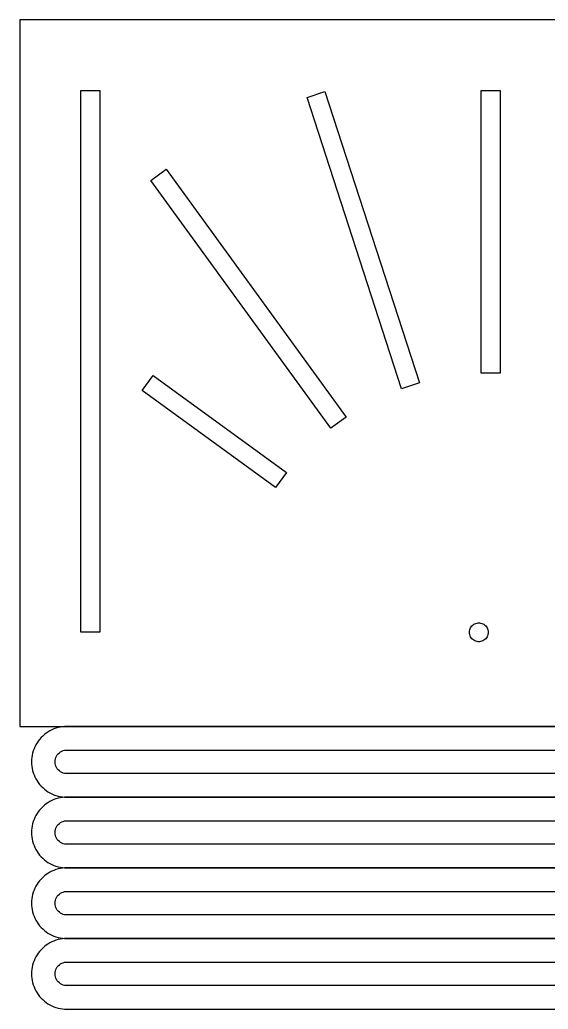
# Model space of a CAD drawing. Header units: centimetres. Extents: x 0.5 to 58.9, y 0.2 to 79.9.
# Drawn here: x 0.51 to 22.95, y 0.21 to 42.21 of the extents above; entities that cross this region are included whole.
import ezdxf

# ---------------------------------------------------------------- set-up
doc = ezdxf.new("R2010")
doc.units = ezdxf.units.CM
doc.layers.get('0').update_dxf_attribs({"lineweight": 25, "true_color": 0xffffff})

msp = doc.modelspace()

# ---------------------------------------------------------------- linework, layer by layer
for p, q in [((40.508, 42.211), (0.508, 42.211)), ((0.508, 42.211), (0.508, 12.211)), ((3.108, 39.211), (3.908, 39.211)), ((3.108, 16.211), (3.108, 39.211)), ((3.908, 39.211), (3.908, 16.211)), ((12.711, 38.913), (13.472, 39.16)), ((13.472, 39.16), (17.489, 26.796)), ((20.108, 39.211), (20.908, 39.211)), ((20.108, 27.211), (20.108, 39.211)), ((20.908, 39.211), (20.908, 27.211)), ((16.728, 26.549), (12.711, 38.913)), ((6.077, 35.392), (6.725, 35.863)), ((6.725, 35.863), (14.366, 25.345)), ((13.719, 24.875), (6.077, 35.392)), ((5.711, 26.468), (6.181, 27.115)), ((6.181, 27.115), (11.844, 23)), ((20.908, 27.211), (20.108, 27.211)), ((11.374, 22.353), (5.711, 26.468)), ((17.489, 26.796), (16.728, 26.549)), ((14.366, 25.345), (13.719, 24.875)), ((11.844, 23), (11.374, 22.353)), ((19.636, 16.358), (19.657, 16.404)), ((19.657, 16.404), (19.684, 16.446)), ((19.684, 16.446), (19.716, 16.485)), ((19.716, 16.485), (19.753, 16.519)), ((19.753, 16.519), (19.794, 16.549)), ((19.794, 16.549), (19.838, 16.573)), ((19.838, 16.573), (19.884, 16.591)), ((19.884, 16.591), (19.933, 16.604)), ((19.933, 16.604), (19.983, 16.61)), ((19.983, 16.61), (20.033, 16.61)), ((20.033, 16.61), (20.083, 16.604)), ((20.083, 16.604), (20.132, 16.591)), ((20.132, 16.591), (20.178, 16.573)), ((20.178, 16.573), (20.222, 16.549)), ((20.222, 16.549), (20.263, 16.519)), ((20.263, 16.519), (20.3, 16.485)), ((20.3, 16.485), (20.332, 16.446)), ((20.332, 16.446), (20.359, 16.404)), ((20.359, 16.404), (20.38, 16.358)), ((3.908, 16.211), (3.108, 16.211)), ((19.608, 16.211), (19.611, 16.261)), ((19.611, 16.161), (19.608, 16.211)), ((19.611, 16.261), (19.621, 16.311)), ((19.621, 16.112), (19.611, 16.161)), ((19.621, 16.311), (19.636, 16.358)), ((19.636, 16.064), (19.621, 16.112)), ((19.657, 16.018), (19.636, 16.064)), ((19.684, 15.976), (19.657, 16.018)), ((19.716, 15.937), (19.684, 15.976)), ((20.332, 15.976), (20.3, 15.937)), ((20.359, 16.018), (20.332, 15.976)), ((20.38, 16.064), (20.359, 16.018)), ((20.38, 16.358), (20.395, 16.311)), ((20.395, 16.112), (20.38, 16.064)), ((20.395, 16.311), (20.405, 16.261)), ((20.405, 16.161), (20.395, 16.112)), ((20.405, 16.261), (20.408, 16.211)), ((20.408, 16.211), (20.405, 16.161)), ((19.753, 15.903), (19.716, 15.937)), ((19.794, 15.873), (19.753, 15.903)), ((19.838, 15.849), (19.794, 15.873)), ((19.884, 15.831), (19.838, 15.849)), ((19.933, 15.818), (19.884, 15.831)), ((19.983, 15.812), (19.933, 15.818)), ((20.033, 15.812), (19.983, 15.812)), ((20.083, 15.818), (20.033, 15.812)), ((20.132, 15.831), (20.083, 15.818)), ((20.178, 15.849), (20.132, 15.831)), ((20.222, 15.873), (20.178, 15.849)), ((20.263, 15.903), (20.222, 15.873)), ((20.3, 15.937), (20.263, 15.903)), ((0.508, 12.211), (40.508, 12.211)), ((2.227, 12.184), (2.135, 12.164)), ((2.32, 12.199), (2.227, 12.184)), ((2.414, 12.208), (2.32, 12.199)), ((2.508, 12.211), (2.414, 12.208)), ((39.508, 12.211), (2.508, 12.211)), ((1.481, 11.804), (1.415, 11.738)), ((1.552, 11.867), (1.481, 11.804)), ((1.626, 11.924), (1.552, 11.867)), ((1.704, 11.977), (1.626, 11.924)), ((1.785, 12.025), (1.704, 11.977)), ((1.869, 12.068), (1.785, 12.025)), ((1.956, 12.106), (1.869, 12.068)), ((2.044, 12.138), (1.956, 12.106)), ((2.135, 12.164), (2.044, 12.138)), ((1.151, 11.35), (1.113, 11.263)), ((1.193, 11.434), (1.151, 11.35)), ((1.241, 11.515), (1.193, 11.434)), ((1.294, 11.593), (1.241, 11.515)), ((1.352, 11.667), (1.294, 11.593)), ((1.415, 11.738), (1.352, 11.667)), ((1.035, 10.992), (1.02, 10.899)), ((1.055, 11.084), (1.035, 10.992)), ((1.081, 11.174), (1.055, 11.084)), ((1.113, 11.263), (1.081, 11.174)), ((2.043, 10.895), (2.07, 10.952)), ((2.07, 10.952), (2.103, 11.005)), ((2.103, 11.005), (2.143, 11.053)), ((2.143, 11.053), (2.189, 11.096)), ((2.189, 11.096), (2.24, 11.133)), ((2.24, 11.133), (2.295, 11.163)), ((2.295, 11.163), (2.353, 11.186)), ((2.353, 11.186), (2.414, 11.202)), ((2.414, 11.202), (2.477, 11.21)), ((2.477, 11.21), (39.539, 11.21)), ((1.011, 10.805), (1.008, 10.711)), ((1.008, 10.711), (1.011, 10.617)), ((1.02, 10.899), (1.011, 10.805)), ((1.011, 10.617), (1.02, 10.523)), ((1.02, 10.523), (1.035, 10.43)), ((2.008, 10.711), (2.012, 10.774)), ((2.012, 10.648), (2.008, 10.711)), ((2.012, 10.774), (2.024, 10.835)), ((2.024, 10.587), (2.012, 10.648)), ((2.024, 10.835), (2.043, 10.895)), ((2.043, 10.527), (2.024, 10.587)), ((2.07, 10.47), (2.043, 10.527)), ((1.035, 10.43), (1.055, 10.338)), ((1.055, 10.338), (1.081, 10.247)), ((1.081, 10.247), (1.113, 10.159)), ((1.113, 10.159), (1.151, 10.072)), ((2.103, 10.417), (2.07, 10.47)), ((2.143, 10.369), (2.103, 10.417)), ((2.189, 10.326), (2.143, 10.369)), ((2.24, 10.289), (2.189, 10.326)), ((2.295, 10.259), (2.24, 10.289)), ((2.353, 10.235), (2.295, 10.259)), ((2.414, 10.22), (2.353, 10.235)), ((2.477, 10.212), (2.414, 10.22)), ((39.539, 10.212), (2.477, 10.212)), ((1.151, 10.072), (1.193, 9.988)), ((1.193, 9.988), (1.241, 9.907)), ((1.241, 9.907), (1.294, 9.829)), ((1.294, 9.829), (1.352, 9.755)), ((1.352, 9.755), (1.415, 9.684)), ((1.415, 9.684), (1.481, 9.618)), ((1.481, 9.618), (1.552, 9.555)), ((1.552, 9.555), (1.626, 9.497)), ((1.626, 9.497), (1.704, 9.444)), ((1.704, 9.444), (1.785, 9.396)), ((1.785, 9.396), (1.869, 9.354)), ((1.869, 9.354), (1.956, 9.316)), ((1.956, 9.316), (2.044, 9.284)), ((2.044, 9.284), (2.135, 9.258)), ((2.135, 9.258), (2.227, 9.238)), ((1.552, 8.867), (1.481, 8.804)), ((1.626, 8.924), (1.552, 8.867)), ((1.704, 8.977), (1.626, 8.924)), ((1.785, 9.025), (1.704, 8.977)), ((1.869, 9.068), (1.785, 9.025)), ((1.956, 9.106), (1.869, 9.068)), ((2.044, 9.138), (1.956, 9.106)), ((2.135, 9.164), (2.044, 9.138)), ((2.227, 9.184), (2.135, 9.164)), ((2.227, 9.238), (2.32, 9.223)), ((2.32, 9.199), (2.227, 9.184)), ((2.32, 9.223), (2.414, 9.214)), ((2.414, 9.208), (2.32, 9.199)), ((2.414, 9.214), (2.508, 9.211)), ((2.508, 9.211), (2.414, 9.208)), ((2.508, 9.211), (39.508, 9.211)), ((49.508, 9.211), (2.508, 9.211)), ((1.193, 8.434), (1.151, 8.35)), ((1.241, 8.515), (1.193, 8.434)), ((1.294, 8.593), (1.241, 8.515)), ((1.352, 8.667), (1.294, 8.593)), ((1.415, 8.738), (1.352, 8.667)), ((1.481, 8.804), (1.415, 8.738)), ((1.035, 7.992), (1.02, 7.899)), ((1.055, 8.084), (1.035, 7.992)), ((1.081, 8.174), (1.055, 8.084)), ((1.113, 8.263), (1.081, 8.174)), ((1.151, 8.35), (1.113, 8.263)), ((2.07, 7.952), (2.103, 8.005)), ((2.103, 8.005), (2.143, 8.053)), ((2.143, 8.053), (2.189, 8.096)), ((2.189, 8.096), (2.24, 8.133)), ((2.24, 8.133), (2.295, 8.163)), ((2.295, 8.163), (2.353, 8.186)), ((2.353, 8.186), (2.414, 8.202)), ((2.414, 8.202), (2.477, 8.21)), ((2.477, 8.21), (49.539, 8.21)), ((1.011, 7.805), (1.008, 7.711)), ((1.008, 7.711), (1.011, 7.617)), ((1.02, 7.899), (1.011, 7.805)), ((1.011, 7.617), (1.02, 7.523)), ((2.008, 7.711), (2.012, 7.774)), ((2.012, 7.648), (2.008, 7.711)), ((2.012, 7.774), (2.024, 7.835)), ((2.024, 7.587), (2.012, 7.648)), ((2.024, 7.835), (2.043, 7.895)), ((2.043, 7.527), (2.024, 7.587)), ((2.043, 7.895), (2.07, 7.952)), ((1.02, 7.523), (1.035, 7.43)), ((1.035, 7.43), (1.055, 7.338)), ((1.055, 7.338), (1.081, 7.247)), ((1.081, 7.247), (1.113, 7.159)), ((1.113, 7.159), (1.151, 7.072)), ((2.07, 7.47), (2.043, 7.527)), ((2.103, 7.417), (2.07, 7.47)), ((2.143, 7.369), (2.103, 7.417)), ((2.189, 7.326), (2.143, 7.369)), ((2.24, 7.289), (2.189, 7.326)), ((2.295, 7.259), (2.24, 7.289)), ((2.353, 7.235), (2.295, 7.259)), ((2.414, 7.22), (2.353, 7.235)), ((2.477, 7.212), (2.414, 7.22)), ((49.539, 7.212), (2.477, 7.212)), ((1.151, 7.072), (1.193, 6.988)), ((1.193, 6.988), (1.241, 6.907)), ((1.241, 6.907), (1.294, 6.829)), ((1.294, 6.829), (1.352, 6.755)), ((1.352, 6.755), (1.415, 6.684)), ((1.415, 6.684), (1.481, 6.618)), ((1.481, 6.618), (1.552, 6.555)), ((1.552, 6.555), (1.626, 6.497)), ((1.626, 6.497), (1.704, 6.444)), ((1.704, 6.444), (1.785, 6.396)), ((1.785, 6.396), (1.869, 6.354)), ((1.869, 6.354), (1.956, 6.316)), ((1.956, 6.316), (2.044, 6.284)), ((1.626, 5.924), (1.552, 5.867)), ((1.704, 5.977), (1.626, 5.924)), ((1.785, 6.025), (1.704, 5.977)), ((1.869, 6.068), (1.785, 6.025)), ((1.956, 6.106), (1.869, 6.068)), ((2.044, 6.138), (1.956, 6.106)), ((2.044, 6.284), (2.135, 6.258)), ((2.135, 6.164), (2.044, 6.138)), ((2.135, 6.258), (2.227, 6.238)), ((2.227, 6.184), (2.135, 6.164)), ((2.227, 6.238), (2.32, 6.223)), ((2.32, 6.199), (2.227, 6.184)), ((2.32, 6.223), (2.414, 6.214)), ((2.414, 6.208), (2.32, 6.199)), ((2.414, 6.214), (2.508, 6.211)), ((2.508, 6.211), (2.414, 6.208)), ((2.508, 6.211), (49.508, 6.211)), ((49.508, 6.211), (2.508, 6.211)), ((1.241, 5.515), (1.193, 5.434)), ((1.294, 5.593), (1.241, 5.515)), ((1.352, 5.667), (1.294, 5.593)), ((1.415, 5.738), (1.352, 5.667)), ((1.481, 5.804), (1.415, 5.738)), ((1.552, 5.867), (1.481, 5.804)), ((1.055, 5.084), (1.035, 4.992)), ((1.081, 5.174), (1.055, 5.084)), ((1.113, 5.263), (1.081, 5.174)), ((1.151, 5.35), (1.113, 5.263)), ((1.193, 5.434), (1.151, 5.35)), ((2.103, 5.005), (2.143, 5.053)), ((2.143, 5.053), (2.189, 5.096)), ((2.189, 5.096), (2.24, 5.133)), ((2.24, 5.133), (2.295, 5.163)), ((2.295, 5.163), (2.353, 5.186)), ((2.353, 5.186), (2.414, 5.202)), ((2.414, 5.202), (2.477, 5.21)), ((2.477, 5.21), (49.539, 5.21)), ((1.011, 4.805), (1.008, 4.711)), ((1.008, 4.711), (1.011, 4.617)), ((1.02, 4.899), (1.011, 4.805)), ((1.035, 4.992), (1.02, 4.899)), ((2.008, 4.711), (2.012, 4.774)), ((2.012, 4.648), (2.008, 4.711)), ((2.012, 4.774), (2.024, 4.835)), ((2.024, 4.587), (2.012, 4.648)), ((2.024, 4.835), (2.043, 4.895)), ((2.043, 4.895), (2.07, 4.952)), ((2.07, 4.952), (2.103, 5.005)), ((1.011, 4.617), (1.02, 4.523)), ((1.02, 4.523), (1.035, 4.43)), ((1.035, 4.43), (1.055, 4.338)), ((1.055, 4.338), (1.081, 4.247)), ((1.081, 4.247), (1.113, 4.159)), ((2.043, 4.527), (2.024, 4.587)), ((2.07, 4.47), (2.043, 4.527)), ((2.103, 4.417), (2.07, 4.47)), ((2.143, 4.369), (2.103, 4.417)), ((2.189, 4.326), (2.143, 4.369)), ((2.24, 4.289), (2.189, 4.326)), ((2.295, 4.259), (2.24, 4.289)), ((2.353, 4.235), (2.295, 4.259)), ((2.414, 4.22), (2.353, 4.235)), ((2.477, 4.212), (2.414, 4.22)), ((49.539, 4.212), (2.477, 4.212)), ((1.113, 4.159), (1.151, 4.072)), ((1.151, 4.072), (1.193, 3.988)), ((1.193, 3.988), (1.241, 3.907)), ((1.241, 3.907), (1.294, 3.829)), ((1.294, 3.829), (1.352, 3.755)), ((1.352, 3.755), (1.415, 3.684)), ((1.415, 3.684), (1.481, 3.618)), ((1.481, 3.618), (1.552, 3.555)), ((1.552, 3.555), (1.626, 3.497)), ((1.626, 3.497), (1.704, 3.444)), ((1.704, 3.444), (1.785, 3.396)), ((1.785, 3.396), (1.869, 3.354)), ((1.704, 2.977), (1.626, 2.924)), ((1.785, 3.025), (1.704, 2.977)), ((1.869, 3.068), (1.785, 3.025)), ((1.869, 3.354), (1.956, 3.316)), ((1.956, 3.106), (1.869, 3.068)), ((1.956, 3.316), (2.044, 3.284)), ((2.044, 3.138), (1.956, 3.106)), ((2.044, 3.284), (2.135, 3.258)), ((2.135, 3.164), (2.044, 3.138)), ((2.135, 3.258), (2.227, 3.238)), ((2.227, 3.184), (2.135, 3.164)), ((2.227, 3.238), (2.32, 3.223)), ((2.32, 3.199), (2.227, 3.184)), ((2.32, 3.223), (2.414, 3.214)), ((2.414, 3.208), (2.32, 3.199)), ((2.414, 3.214), (2.508, 3.211)), ((2.508, 3.211), (2.414, 3.208)), ((2.508, 3.211), (49.508, 3.211)), ((49.508, 3.211), (2.508, 3.211)), ((1.294, 2.593), (1.241, 2.515)), ((1.352, 2.667), (1.294, 2.593)), ((1.415, 2.738), (1.352, 2.667)), ((1.481, 2.804), (1.415, 2.738)), ((1.552, 2.867), (1.481, 2.804)), ((1.626, 2.924), (1.552, 2.867)), ((1.081, 2.174), (1.055, 2.084)), ((1.113, 2.263), (1.081, 2.174)), ((1.151, 2.35), (1.113, 2.263)), ((1.193, 2.434), (1.151, 2.35)), ((1.241, 2.515), (1.193, 2.434)), ((2.189, 2.096), (2.24, 2.133)), ((2.24, 2.133), (2.295, 2.163)), ((2.295, 2.163), (2.353, 2.186)), ((2.353, 2.186), (2.414, 2.202)), ((2.414, 2.202), (2.477, 2.21)), ((2.477, 2.21), (49.539, 2.21)), ((1.011, 1.805), (1.008, 1.711)), ((1.008, 1.711), (1.011, 1.617)), ((1.02, 1.899), (1.011, 1.805)), ((1.035, 1.992), (1.02, 1.899)), ((1.055, 2.084), (1.035, 1.992)), ((2.008, 1.711), (2.012, 1.774)), ((2.012, 1.648), (2.008, 1.711)), ((2.012, 1.774), (2.024, 1.835)), ((2.024, 1.835), (2.043, 1.895)), ((2.043, 1.895), (2.07, 1.952)), ((2.07, 1.952), (2.103, 2.005)), ((2.103, 2.005), (2.143, 2.053)), ((2.143, 2.053), (2.189, 2.096)), ((1.011, 1.617), (1.02, 1.523)), ((1.02, 1.523), (1.035, 1.43)), ((1.035, 1.43), (1.055, 1.338)), ((1.055, 1.338), (1.081, 1.247)), ((2.024, 1.587), (2.012, 1.648)), ((2.043, 1.527), (2.024, 1.587)), ((2.07, 1.47), (2.043, 1.527)), ((2.103, 1.417), (2.07, 1.47)), ((2.143, 1.369), (2.103, 1.417)), ((2.189, 1.326), (2.143, 1.369)), ((2.24, 1.289), (2.189, 1.326)), ((2.295, 1.259), (2.24, 1.289)), ((1.081, 1.247), (1.113, 1.159)), ((1.113, 1.159), (1.151, 1.072)), ((1.151, 1.072), (1.193, 0.988)), ((1.193, 0.988), (1.241, 0.907)), ((1.241, 0.907), (1.294, 0.829)), ((2.353, 1.235), (2.295, 1.259)), ((2.414, 1.22), (2.353, 1.235)), ((2.477, 1.212), (2.414, 1.22)), ((49.539, 1.212), (2.477, 1.212)), ((1.294, 0.829), (1.352, 0.755)), ((1.352, 0.755), (1.415, 0.684)), ((1.415, 0.684), (1.481, 0.618)), ((1.481, 0.618), (1.552, 0.555)), ((1.552, 0.555), (1.626, 0.497)), ((1.626, 0.497), (1.704, 0.444)), ((1.704, 0.444), (1.785, 0.396)), ((1.785, 0.396), (1.869, 0.354)), ((1.869, 0.354), (1.956, 0.316)), ((1.956, 0.316), (2.044, 0.284)), ((2.044, 0.284), (2.135, 0.258)), ((2.135, 0.258), (2.227, 0.238)), ((2.227, 0.238), (2.32, 0.223)), ((2.32, 0.223), (2.414, 0.214)), ((2.414, 0.214), (2.508, 0.211)), ((2.508, 0.211), (49.508, 0.211))]:
    msp.add_line(p, q)

doc.saveas('drawing.dxf')
